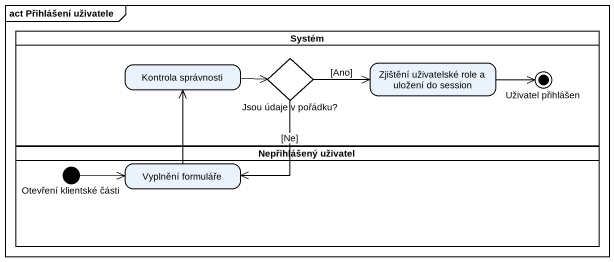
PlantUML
@startuml
mainframe act Přihlášení uživatele
hide empty description
state Systém <<partition>> {
  state "Kontrola správnosti" as Kontrola_správnosti
  state "Jsou údaje v pořádku?" as Jsou_údaje_v_pořádku <<choice>>
  state "Zjištění uživatelské role a uložení do session" as Zjištění_uživatelské_role_a
  state "Uživatel přihlášen" as Uživatel_přihlášen <<end>>
}
state "Nepřihlášený uživatel" as Nepřihlášený_uživatel <<partition>> {
  state "Otevření klientské části" as Otevření_klientské_části <<start>>
  state "Vyplnění formuláře" as Vyplnění_formuláře
}
Kontrola_správnosti -right-> Jsou_údaje_v_pořádku
Jsou_údaje_v_pořádku -right-> Zjištění_uživatelské_role_a : [Ano]
Jsou_údaje_v_pořádku --> Vyplnění_formuláře : [Ne]
Zjištění_uživatelské_role_a -right-> Uživatel_přihlášen
Otevření_klientské_části -right-> Vyplnění_formuláře
Vyplnění_formuláře -up-> Kontrola_správnosti
@enduml
